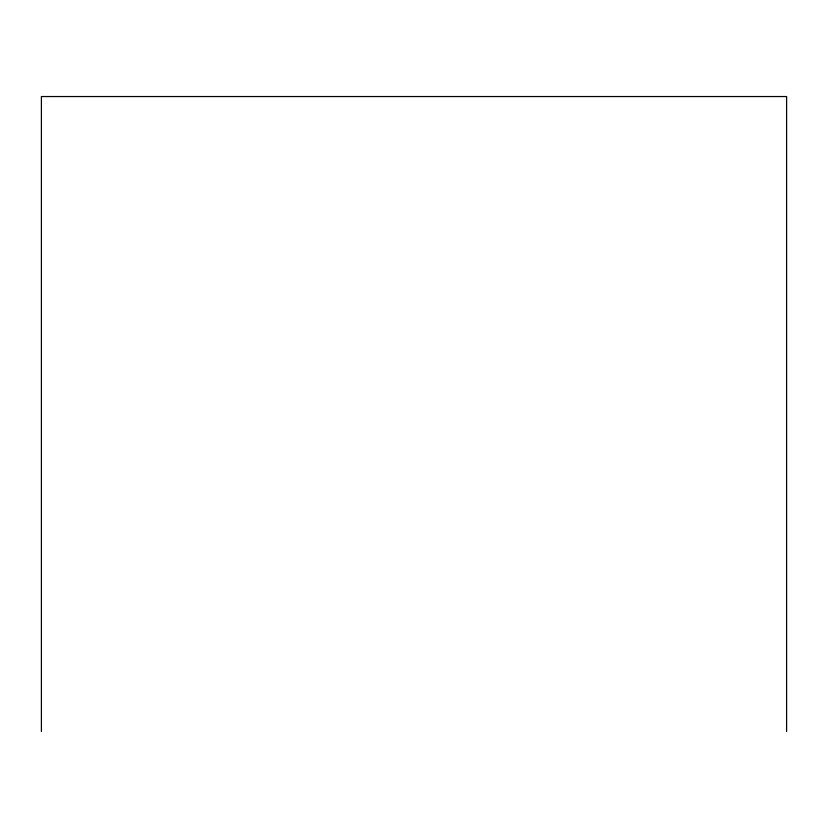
<?xml version="1.0" encoding="UTF-8"?>
<svg xmlns="http://www.w3.org/2000/svg" width="828" height="828" viewBox="0 0 828 828"><rect width="100%" height="100%" fill="white"/><g stroke="black" fill="none" stroke-linecap="round" stroke-linejoin="round"><path stroke-width="1.24" d="M786.6 731.455L786.6 96.545L41.4 96.545L41.4 731.455"/></g></svg>
